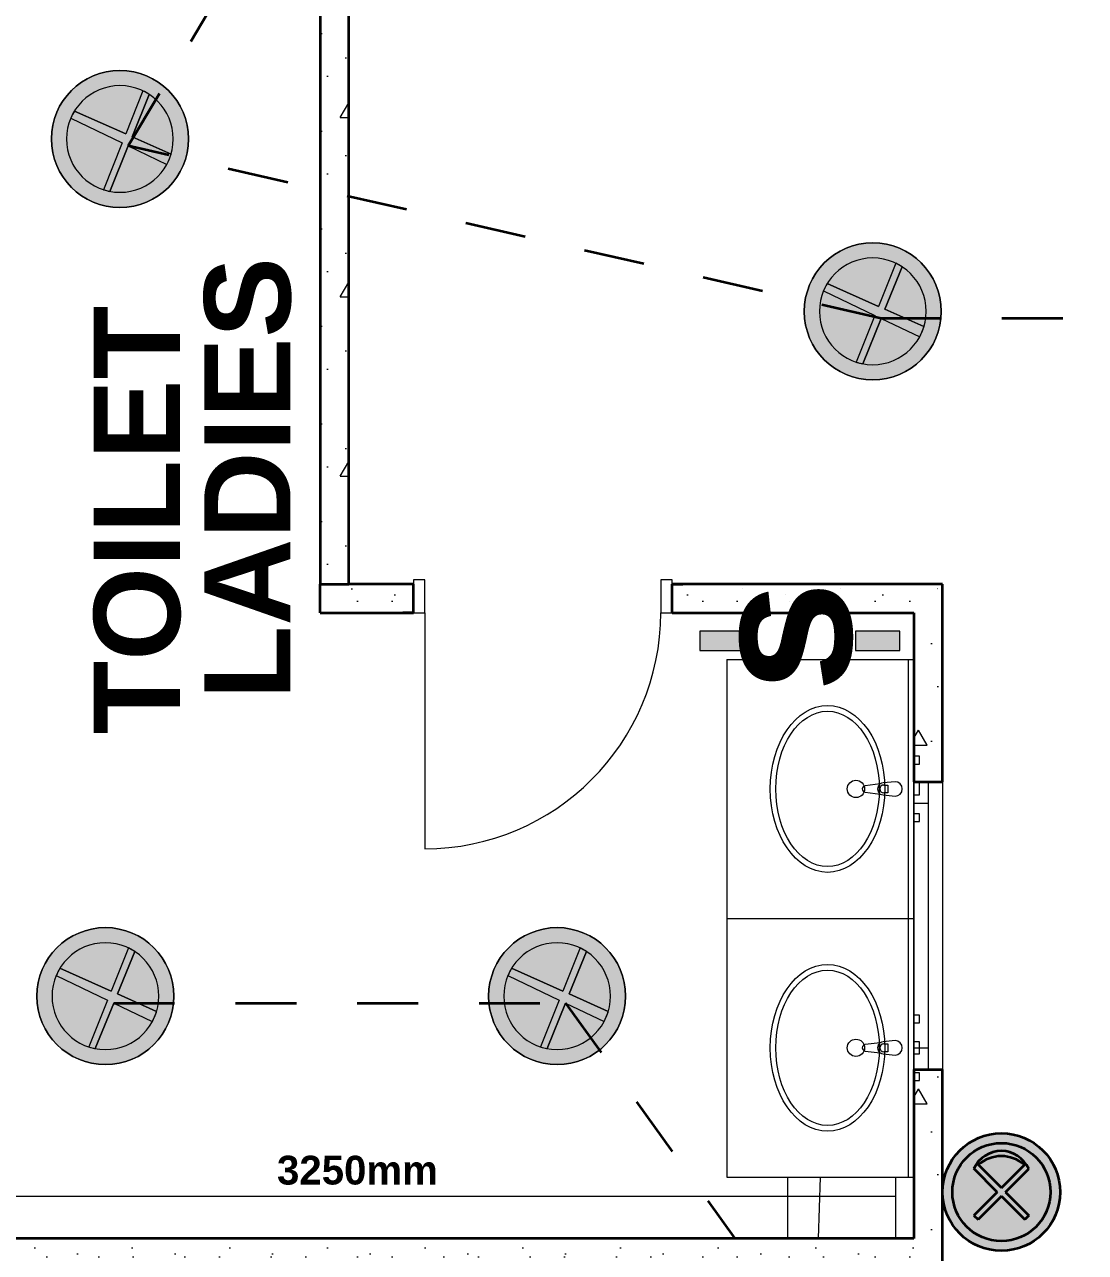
# Model space of a CAD drawing. Header units: millimetres. Extents: x -100675 to 28000, y -21133 to 42228.
# Drawn here: x -73457 to -69769, y 10396 to 14665 of the extents above; entities that cross this region are included whole.
import ezdxf

# ---------------------------------------------------------------- set-up
doc = ezdxf.new("R2010")
doc.units = ezdxf.units.MM
doc.header["$MEASUREMENT"] = 0
doc.linetypes.add('Dashed', pattern=[423.333333, 211.666667, -211.666667])
doc.linetypes.add('Wipeout_Contour', pattern=[1000, 0, -1000])
for name, color, linetype, lineweight in [('New_2D Drafting - General_Pen_No__1', 7, 'Continuous', 13), ('New_2D Drafting - General_Pen_No__15', 214, 'Continuous', 25), ('New_2D Drafting - General_Pen_No__19', 255, 'Continuous', 0), ('New_2D Drafting - General_Pen_No__2', 8, 'Continuous', 15), ('New_2D Drafting - General_Pen_No__46', 5, 'Continuous', 25), ('New_ARCHICAD Doors_Pen_No__27', 7, 'Continuous', 35), ('New_ARCHICAD Windows_Pen_No__27', 7, 'Continuous', 35), ('New_Interior - Furniture _Pen_No__75', 6, 'Continuous', 20), ('New_Structural - Bearing_Pen_No__20', 1, 'Continuous', 0), ('New_Structural - Bearing_Pen_No__21', 7, 'Continuous', 35), ('New_Structural - Bearing_Pen_No__27', 7, 'Continuous', 35), ('New_Structural - Bearing_Pen_No__47', 7, 'Continuous', 25), ('New_Structural - Bearing_Pen_No__98', 154, 'Continuous', 13)]:
    doc.layers.add(name, color=color, linetype=linetype, lineweight=lineweight)
for name, color, linetype, lineweight, true_color in [('New_2D Drafting - General_Pen_No__82', 7, 'Continuous', 20, 0xaaaaaa), ('New_Annotation - Text_Pen_No__86', 7, 'Continuous', 20, 0x5555ff), ('New_ARCHICAD Doors_Pen_No__23', 7, 'Continuous', 20, 0xff6600), ('New_ARCHICAD Doors_Pen_No__3', 7, 'Continuous', 18, 0xff6600), ('New_ARCHICAD Windows_Pen_No__23', 7, 'Continuous', 20, 0xff6600), ('New_ARCHICAD Windows_Pen_No__3', 7, 'Continuous', 18, 0xff6600), ('New_Structural - Bearing_Pen_No__170', 7, 'Continuous', 13, 0x9f9f00), ('New_Structural - Bearing_Pen_No__61', 7, 'Continuous', 20, 0x6a6a6a), ('New_Structural - Bearing_Pen_No__89', 7, 'Continuous', 20, 0x71cebe)]:
    doc.layers.add(name, color=color, linetype=linetype, lineweight=lineweight, true_color=true_color)
for name, color, linetype in [('New_ARCHICAD Doors', 7, 'Continuous'), ('New_ARCHICAD Windows', 7, 'Continuous'), ('New_Interior - Furniture', 7, 'Continuous'), ('New_Structural - Bearing', 7, 'Continuous')]:
    doc.layers.add(name, color=color, linetype=linetype)
doc.styles.add('GENERATED_STYLE_2', font='arial.ttf')
doc.linetypes.add('Double', pattern='A,0,[1,commercial building_1.Shx,S=2.239859,R=0,X=0,Y=-0.070556],-282.222223,0', length=282.222223)
doc.linetypes.add('Zigzag', pattern='A,0,[3,commercial building_1.Shx,S=2.239859,R=0,X=0,Y=-0.070556],-282.222223,0', length=282.222223)
pattern_1 = [(0, (0, 0), (0, 623.5383), [60, -300]), (0, (180, 311.8), (0, 623.5383), [60, -300]), (60, (0, 0), (-540, 311.769), [60, -300]), (60, (360, 0), (-540, 311.769), [60, -300]), (120, (60, 0), (540, 311.769), [60, -300]), (120, (420, 0), (540, 311.769), [60, -300]), (0, (0, 60), (0, 120), [0, -120, 0, -180]), (45, (60, 60), (-84.85282, 84.85282), [0, -90, 0, -150])]

# ---------------------------------------------------------------- blocks, each defined once
blk = doc.blocks.new('Slab_19', base_point=(-70508.5, 13905.7))
at = {"layer": 'New_Structural - Bearing_Pen_No__89', "color": 123, "linetype": 'Continuous', "lineweight": 20, "true_color": 0x71cebe, "flags": 128}
for points in [[(-70508.5, 13905.7, -1), (-70508.5, 13429.3, -1)], [(-70508.5, 13853.1, 1), (-70508.5, 13482, 1)]]:
    blk.add_lwpolyline(points, format="xyb", close=True, dxfattribs=at)
blk = doc.blocks.new('Slab_25', base_point=(-73176.3, 11525.2))
at = {"layer": 'New_Structural - Bearing_Pen_No__89', "color": 123, "linetype": 'Continuous', "lineweight": 20, "true_color": 0x71cebe, "flags": 128}
for points in [[(-73176.3, 11525.2, -1), (-73176.3, 11048.8, -1)], [(-73176.3, 11472.5, 1), (-73176.3, 11101.4, 1)]]:
    blk.add_lwpolyline(points, format="xyb", close=True, dxfattribs=at)
blk = doc.blocks.new('Slab_26', base_point=(-71605.9, 11525.2))
at = {"layer": 'New_Structural - Bearing_Pen_No__89', "color": 123, "linetype": 'Continuous', "lineweight": 20, "true_color": 0x71cebe, "flags": 128}
for points in [[(-71605.9, 11525.2, -1), (-71605.9, 11048.8, -1)], [(-71605.9, 11472.5, 1), (-71605.9, 11101.4, 1)]]:
    blk.add_lwpolyline(points, format="xyb", close=True, dxfattribs=at)
blk = doc.blocks.new('Slab_27', base_point=(-73125.9, 14505.1))
at = {"layer": 'New_Structural - Bearing_Pen_No__89', "color": 123, "linetype": 'Continuous', "lineweight": 20, "true_color": 0x71cebe, "flags": 128}
for points in [[(-73125.9, 14505.1, -1), (-73125.9, 14028.7, -1)], [(-73125.9, 14452.4, 1), (-73125.9, 14081.4, 1)]]:
    blk.add_lwpolyline(points, format="xyb", close=True, dxfattribs=at)
blk = doc.blocks.new('Window 24_6')
at = {"layer": 'New_ARCHICAD Windows_Pen_No__23', "color": 30, "linetype": 'Continuous', "lineweight": 20, "true_color": 0xff6600}
for p, q in [((-500, 0), (-425, 0)), ((-425, 0), (-425, -50)), ((425, -50), (425, 0)), ((425, 0), (500, 0)), ((-425, -50), (-500, -50)), ((500, -50), (425, -50))]:
    blk.add_line(p, q, dxfattribs=at)
at = {"layer": 'New_ARCHICAD Windows_Pen_No__27', "color": 7, "linetype": 'Continuous', "lineweight": 35}
for p, q in [((-500, 0), (-500, 50)), ((500, 0), (500, 50)), ((-500, -50), (-500, 0)), ((-500, -50), (-500, 0)), ((500, -50), (500, 0)), ((500, -50), (500, 0))]:
    blk.add_line(p, q, dxfattribs=at)
at = {"layer": 'New_ARCHICAD Windows_Pen_No__3', "color": 30, "linetype": 'Continuous', "lineweight": 18, "true_color": 0xff6600}
for p, q in [((-500, 50), (500, 50)), ((-425, 0), (425, 0)), ((-500, -50), (500, -50)), ((425, -50), (-425, -50))]:
    blk.add_line(p, q, dxfattribs=at)
blk = doc.blocks.new('Wall_30', base_point=(-70365.8, 12619.5))
at = {"color": 254, "linetype": 'Wipeout_Contour', "lineweight": 0, "ltscale": 214401.882654}
blk.add_wipeout([(-70365.8, 12719.5), (-70365.8, 12619.5), (-70265.8, 12719.5)], dxfattribs=at).dxf.layer = 'New_Structural - Bearing'
at = {"color": 254, "linetype": 'Wipeout_Contour', "lineweight": 0, "ltscale": 213281.358975}
blk.add_wipeout([(-70365.8, 10444.5), (-70365.8, 10344.5), (-70265.8, 10344.5)], dxfattribs=at).dxf.layer = 'New_Structural - Bearing'
at = {"layer": 'New_Structural - Bearing_Pen_No__170', "linetype": 'Continuous', "lineweight": 13, "true_color": 0x9f9f00}
h = blk.add_hatch(dxfattribs=at)
h.set_pattern_fill('Structural_Concrete', color=54, style=0, pattern_type=2)
h.set_pattern_definition(pattern_1)
h.paths.add_polyline_path([(-70365.8, 12719.5), (-70365.8, 12619.5), (-70265.8, 12719.5)])
h = blk.add_hatch(dxfattribs=at)
h.set_pattern_fill('Structural_Concrete', color=54, style=0, pattern_type=2)
h.set_pattern_definition(pattern_1)
h.paths.add_polyline_path([(-70365.8, 10444.5), (-70365.8, 10344.5), (-70265.8, 10344.5)])
at = {"color": 254, "linetype": 'Wipeout_Contour', "lineweight": 0, "ltscale": 214286.541821}
blk.add_wipeout([(-70365.8, 12619.5), (-70265.8, 12619.5), (-70265.8, 12719.5)], dxfattribs=at).dxf.layer = 'New_Structural - Bearing'
at = {"color": 254, "linetype": 'Wipeout_Contour', "lineweight": 0, "ltscale": 284526.338566}
blk.add_wipeout([(-70365.8, 10444.5), (-70265.8, 10444.5), (-70265.8, 11032), (-70365.8, 11032)], dxfattribs=at).dxf.layer = 'New_Structural - Bearing'
at = {"layer": 'New_Structural - Bearing_Pen_No__170', "linetype": 'Continuous', "lineweight": 13, "true_color": 0x9f9f00}
h = blk.add_hatch(dxfattribs=at)
h.set_pattern_fill('Structural_Concrete', color=54, style=0, pattern_type=2)
h.set_pattern_definition(pattern_1)
h.paths.add_polyline_path([(-70365.8, 12619.5), (-70265.8, 12619.5), (-70265.8, 12719.5)])
h = blk.add_hatch(dxfattribs=at)
h.set_pattern_fill('Structural_Concrete', color=54, style=0, pattern_type=2)
h.set_pattern_definition(pattern_1)
h.paths.add_polyline_path([(-70365.8, 10444.5), (-70265.8, 10444.5), (-70265.8, 11032), (-70365.8, 11032)])
at = {"layer": 'New_Structural - Bearing_Pen_No__27', "color": 7, "linetype": 'Continuous', "lineweight": 35}
for p, q in [((-70365.8, 11032), (-70315.8, 11032)), ((-70315.8, 11032), (-70265.8, 11032))]:
    blk.add_line(p, q, dxfattribs=at)
at = {"layer": 'New_Structural - Bearing_Pen_No__27', "color": 7, "linetype": 'Continuous', "lineweight": 35, "flags": 128}
blk.add_lwpolyline([(-70265.8, 12719.5), (-70365.8, 12719.5)], dxfattribs=at)
at = {"color": 254, "linetype": 'Wipeout_Contour', "lineweight": 0, "ltscale": 285553.939581}
blk.add_wipeout([(-70365.8, 12032), (-70265.8, 12032), (-70265.8, 12619.5), (-70365.8, 12619.5)], dxfattribs=at).dxf.layer = 'New_Structural - Bearing'
at = {"color": 254, "linetype": 'Wipeout_Contour', "lineweight": 0, "ltscale": 213198.193171}
blk.add_wipeout([(-70265.8, 10444.5), (-70365.8, 10444.5), (-70265.8, 10344.5)], dxfattribs=at).dxf.layer = 'New_Structural - Bearing'
at = {"layer": 'New_Structural - Bearing_Pen_No__170', "linetype": 'Continuous', "lineweight": 13, "true_color": 0x9f9f00}
h = blk.add_hatch(dxfattribs=at)
h.set_pattern_fill('Structural_Concrete', color=54, style=0, pattern_type=2)
h.set_pattern_definition(pattern_1)
h.paths.add_polyline_path([(-70365.8, 12032), (-70265.8, 12032), (-70265.8, 12619.5), (-70365.8, 12619.5)])
h = blk.add_hatch(dxfattribs=at)
h.set_pattern_fill('Structural_Concrete', color=54, style=0, pattern_type=2)
h.set_pattern_definition(pattern_1)
h.paths.add_polyline_path([(-70265.8, 10444.5), (-70365.8, 10444.5), (-70265.8, 10344.5)])
at = {"layer": 'New_Structural - Bearing_Pen_No__27', "color": 7, "linetype": 'Continuous', "lineweight": 35}
for p, q in [((-70365.8, 12032), (-70315.8, 12032)), ((-70315.8, 12032), (-70265.8, 12032))]:
    blk.add_line(p, q, dxfattribs=at)
at = {"layer": 'New_Structural - Bearing_Pen_No__27', "color": 7, "linetype": 'Continuous', "lineweight": 35, "flags": 128}
for points in [[(-70265.8, 12032), (-70265.8, 12719.5)], [(-70365.8, 12619.5), (-70365.8, 12032)], [(-70365.8, 11032), (-70365.8, 10444.5)], [(-70265.8, 10344.5), (-70265.8, 11032)], [(-70265.8, 10344.5), (-70365.8, 10344.5)]]:
    blk.add_lwpolyline(points, dxfattribs=at)
at = {"layer": 'New_ARCHICAD Windows', "color": 21, "linetype": 'Continuous', "lineweight": 18, "true_color": 0xff9955, "zscale": 1000, "rotation": 270}
blk.add_blockref('Window 24_6', (-70315.8, 11532), dxfattribs=at)
blk = doc.blocks.new('Wall_35', base_point=(-70365.8, 10444.5))
at = {"color": 254, "linetype": 'Wipeout_Contour', "lineweight": 0, "ltscale": 293921.934112}
blk.add_wipeout([(-70365.8, 10444.5), (-75115.8, 10444.5), (-75115.8, 10344.5), (-70365.8, 10344.5)], dxfattribs=at).dxf.layer = 'New_Structural - Bearing'
at = {"layer": 'New_Structural - Bearing_Pen_No__170', "linetype": 'Continuous', "lineweight": 13, "true_color": 0x9f9f00}
h = blk.add_hatch(dxfattribs=at)
h.set_pattern_fill('Structural_Concrete', color=54, style=0, pattern_type=2)
h.set_pattern_definition(pattern_1)
h.paths.add_polyline_path([(-70365.8, 10444.5), (-75115.8, 10444.5), (-75115.8, 10344.5), (-70365.8, 10344.5)])
at = {"layer": 'New_Structural - Bearing_Pen_No__27', "color": 7, "linetype": 'Continuous', "lineweight": 35, "flags": 128}
for points in [[(-73715.8, 10444.5), (-75115.8, 10444.5)], [(-70365.8, 10444.5), (-73615.8, 10444.5)], [(-75115.8, 10344.5), (-73715.8, 10344.5)], [(-73615.8, 10344.5), (-70365.8, 10344.5)]]:
    blk.add_lwpolyline(points, dxfattribs=at)
blk = doc.blocks.new('Door 24_4')
at = {"layer": 'New_ARCHICAD Doors_Pen_No__23', "color": 30, "linetype": 'Continuous', "lineweight": 20, "true_color": 0xff6600}
for p, q in [((-410, 0), (-450, 0)), ((-450, 0), (-450, -115)), ((-410, -115), (-410, 0)), ((450, 0), (410, 0)), ((410, 0), (410, -115)), ((450, -115), (450, 0)), ((-450, -115), (-410, -115)), ((410, -115), (450, -115))]:
    blk.add_line(p, q, dxfattribs=at)
at = {"layer": 'New_ARCHICAD Doors_Pen_No__27', "color": 7, "linetype": 'Continuous', "lineweight": 35}
for p, q in [((-450, 0), (-487, 0)), ((-450, 0), (-487, 0)), ((-450, 0), (-450, -100)), ((-450, 0), (-450, -100)), ((450, 0), (450, -100)), ((450, 0), (450, -100)), ((450, 0), (487, 0)), ((450, 0), (487, 0)), ((-450, -100), (-487, -100)), ((-450, -100), (-487, -100)), ((450, -100), (487, -100)), ((450, -100), (487, -100))]:
    blk.add_line(p, q, dxfattribs=at)
at = {"layer": 'New_ARCHICAD Doors_Pen_No__3', "color": 30, "linetype": 'Continuous', "lineweight": 18, "true_color": 0xff6600}
blk.add_line((410, 0), (410, 820), dxfattribs=at)
blk.add_arc((410, 0), 820, 90, 180, dxfattribs=at)
blk = doc.blocks.new('Wall_42', base_point=(-72430, 12619.5))
at = {"color": 254, "linetype": 'Wipeout_Contour', "lineweight": 0, "ltscale": 293480.126298}
blk.add_wipeout([(-72430, 12719.5), (-72430, 12619.5), (-72105.7, 12619.5), (-72105.7, 12719.5)], dxfattribs=at).dxf.layer = 'New_Structural - Bearing'
at = {"color": 254, "linetype": 'Wipeout_Contour', "lineweight": 0, "ltscale": 287642.615042}
blk.add_wipeout([(-71205.7, 12719.5), (-71205.7, 12619.5), (-70365.8, 12619.5), (-70365.8, 12719.5)], dxfattribs=at).dxf.layer = 'New_Structural - Bearing'
at = {"layer": 'New_Structural - Bearing_Pen_No__170', "linetype": 'Continuous', "lineweight": 13, "true_color": 0x9f9f00}
h = blk.add_hatch(dxfattribs=at)
h.set_pattern_fill('Structural_Concrete', color=54, style=0, pattern_type=2)
h.set_pattern_definition(pattern_1)
h.paths.add_polyline_path([(-72430, 12719.5), (-72430, 12619.5), (-72105.7, 12619.5), (-72105.7, 12719.5)])
h = blk.add_hatch(dxfattribs=at)
h.set_pattern_fill('Structural_Concrete', color=54, style=0, pattern_type=2)
h.set_pattern_definition(pattern_1)
h.paths.add_polyline_path([(-71205.7, 12719.5), (-71205.7, 12619.5), (-70365.8, 12619.5), (-70365.8, 12719.5)])
at = {"layer": 'New_Structural - Bearing_Pen_No__27', "color": 7, "linetype": 'Continuous', "lineweight": 35}
for p, q in [((-72105.7, 12719.5), (-72142.7, 12719.5)), ((-72105.7, 12619.5), (-72105.7, 12719.5)), ((-71205.7, 12719.5), (-71168.7, 12719.5)), ((-71205.7, 12619.5), (-71205.7, 12719.5)), ((-72105.7, 12619.5), (-72142.7, 12619.5)), ((-71205.7, 12619.5), (-71168.7, 12619.5))]:
    blk.add_line(p, q, dxfattribs=at)
at = {"layer": 'New_Structural - Bearing_Pen_No__27', "color": 7, "linetype": 'Continuous', "lineweight": 35, "flags": 128}
for points in [[(-72105.7, 12719.5), (-72430, 12719.5)], [(-72430, 12619.5), (-72430, 12719.5)], [(-70365.8, 12719.5), (-71205.7, 12719.5)], [(-72430, 12619.5), (-72105.7, 12619.5)], [(-71205.7, 12619.5), (-70365.8, 12619.5)]]:
    blk.add_lwpolyline(points, dxfattribs=at)
at = {"layer": 'New_ARCHICAD Doors', "color": 21, "linetype": 'Continuous', "lineweight": 18, "true_color": 0xff9955, "zscale": 1000, "rotation": 180}
blk.add_blockref('Door 24_4', (-71655.7, 12619.5), dxfattribs=at)
blk = doc.blocks.new('Wall_43', base_point=(-72430, 15043.6))
at = {"color": 254, "linetype": 'Wipeout_Contour', "lineweight": 0, "ltscale": 295666.894125}
blk.add_wipeout([(-72430, 14943.6), (-72330, 14943.6), (-72330, 15043.6), (-72430, 15043.6)], dxfattribs=at).dxf.layer = 'New_Structural - Bearing'
at = {"layer": 'New_Structural - Bearing_Pen_No__170', "linetype": 'Continuous', "lineweight": 13, "true_color": 0x9f9f00}
h = blk.add_hatch(dxfattribs=at)
h.set_pattern_fill('Structural_Concrete', color=54, style=0, pattern_type=2)
h.set_pattern_definition(pattern_1)
h.paths.add_polyline_path([(-72430, 14943.6), (-72330, 14943.6), (-72330, 15043.6), (-72430, 15043.6)])
at = {"layer": 'New_Structural - Bearing_Pen_No__47', "color": 7, "linetype": 'Continuous', "lineweight": 25}
blk.add_line((-72330, 15043.6), (-72430, 15043.6), dxfattribs=at)
at = {"color": 254, "linetype": 'Wipeout_Contour', "lineweight": 0, "ltscale": 294791.467148}
blk.add_wipeout([(-72430, 14943.6), (-72430, 12719.5), (-72330, 12719.5), (-72330, 14943.6)], dxfattribs=at).dxf.layer = 'New_Structural - Bearing'
at = {"layer": 'New_Structural - Bearing_Pen_No__170', "linetype": 'Continuous', "lineweight": 13, "true_color": 0x9f9f00}
h = blk.add_hatch(dxfattribs=at)
h.set_pattern_fill('Structural_Concrete', color=54, style=0, pattern_type=2)
h.set_pattern_definition(pattern_1)
h.paths.add_polyline_path([(-72430, 14943.6), (-72430, 12719.5), (-72330, 12719.5), (-72330, 14943.6)])
at = {"layer": 'New_Structural - Bearing_Pen_No__27', "color": 7, "linetype": 'Continuous', "lineweight": 35}
for p, q in [((-72430, 15043.6), (-72430, 14943.6)), ((-72330, 14943.6), (-72330, 15043.6))]:
    blk.add_line(p, q, dxfattribs=at)
at = {"layer": 'New_Structural - Bearing_Pen_No__27', "color": 7, "linetype": 'Continuous', "lineweight": 35, "flags": 128}
for points in [[(-72430, 14943.6), (-72430, 12719.5)], [(-72330, 12719.5), (-72330, 14943.6)], [(-72430, 12719.5), (-72330, 12719.5)]]:
    blk.add_lwpolyline(points, dxfattribs=at)
blk = doc.blocks.new('Basin Cabinet 24')
at = {"layer": 'New_Interior - Furniture _Pen_No__75', "color": 6, "linetype": 'Continuous', "lineweight": 20}
for p, q in [((0, 650), (900, 650)), ((0, 0), (0, 650)), ((900, 0), (900, 650)), ((0, 630), (900, 630)), ((436.4, 545.2), (436.4, 560.1)), ((436.4, 560.1), (463.6, 560.1)), ((463.6, 560.1), (463.6, 545.2)), ((0, 0), (900, 0))]:
    blk.add_line(p, q, dxfattribs=at)
at = {"layer": 'New_Interior - Furniture _Pen_No__75', "color": 6, "linetype": 'Continuous', "lineweight": 20, "flags": 128}
for points in [[(336.5, 650), (363.5, 650), (363.5, 670), (336.5, 670)], [(429, 650), (471, 650), (471, 670), (429, 670)], [(536.5, 650), (563.5, 650), (563.5, 670), (536.5, 670)]]:
    blk.add_lwpolyline(points, close=True, dxfattribs=at)
blk.add_lwpolyline([(425, 585), (429, 543, 0.12102), (432.3, 533.5), (438.9, 480.6, 0.882566), (461.1, 480.6), (467.7, 533.5, 0.12102), (471, 543), (475, 585, 1)], format="xyb", close=True, dxfattribs=at)
at = {"layer": 'New_Interior - Furniture _Pen_No__75', "color": 6, "linetype": 'Continuous', "lineweight": 20}
blk.add_circle((450, 448.8), 30, dxfattribs=at)
for centre, radius, start, end in [((450, 544.9), 21.1, 212.771, 327.229), ((450, 545.2), 13.6, 180, 0)]:
    blk.add_arc(centre, radius, start, end, dxfattribs=at)
for major_axis, ratio in [((290, 0), 0.686667), ((270, 0), 0.666667)]:
    blk.add_ellipse((450, 350), major_axis=major_axis, ratio=ratio, dxfattribs=at)

msp = doc.modelspace()

# ---------------------------------------------------------------- hatches: boundary and pattern name
at = {"layer": 'New_2D Drafting - General_Pen_No__15', "linetype": 'Continuous', "lineweight": 25}
msp.add_hatch(color=214, dxfattribs=at).paths.add_polyline_path([(-70157, 10687.5), (-70075.6, 10606), (-70156.6, 10525), (-70142.4, 10510.9), (-70061.4, 10591.9), (-69980.4, 10510.9), (-69966.3, 10525), (-70047.3, 10606), (-69966.2, 10687.1, 0.635621), (-70157, 10687.5)])
msp.add_hatch(color=214, dxfattribs=at).paths.add_polyline_path([(-70157, 10687.5), (-70075.6, 10606), (-70156.6, 10525), (-70142.4, 10510.9), (-70061.4, 10591.9), (-69980.4, 10510.9), (-69966.3, 10525), (-70047.3, 10606), (-69966.2, 10687.1, 0.635621), (-70157, 10687.5)])
at = {"layer": 'New_2D Drafting - General_Pen_No__19', "linetype": 'Continuous', "lineweight": 0}
for points in [[(-69891, 10606, 1), (-70231.8, 10606, 1)], [(-69980.7, 10700.9, 0.367883), (-70142.1, 10700.9), (-70061.4, 10620.2)], [(-69980.7, 10700.9, 0.367883), (-70142.1, 10700.9), (-70061.4, 10620.2)]]:
    msp.add_hatch(color=255, dxfattribs=at).paths.add_polyline_path(points)
at = {"layer": 'New_2D Drafting - General_Pen_No__46', "linetype": 'Continuous', "lineweight": 25}
msp.add_hatch(color=5, dxfattribs=at).paths.add_polyline_path([(-70265.8, 10606, 1), (-69857.1, 10606, 1)])
at = {"layer": 'New_2D Drafting - General_Pen_No__82', "linetype": 'Continuous', "lineweight": 20, "true_color": 0xaaaaaa}
for points in [[(-73125.9, 14505.1, 1), (-73125.9, 14028.7, 1)], [(-72948.1, 14214.2), (-73083.8, 14274.5), (-73024, 14421.9, 0.034067), (-73045.9, 14434.3), (-73105.8, 14284.3), (-73284.2, 14363.6, 0.037873), (-73297, 14338.7), (-73118.3, 14253), (-73183.1, 14090.4, 0.030742), (-73161, 14084.7), (-73096.8, 14242.7), (-72962.8, 14178.5, 0.052198)], [(-70508.5, 13905.7, 1), (-70508.5, 13429.3, 1)], [(-70330.7, 13614.8), (-70466.5, 13675.2), (-70406.6, 13822.5, 0.034067), (-70428.6, 13834.9), (-70488.4, 13684.9), (-70666.9, 13764.3, 0.037873), (-70679.6, 13739.3), (-70500.9, 13653.6), (-70565.7, 13491, 0.030742), (-70543.6, 13485.3), (-70479.4, 13643.3), (-70345.4, 13579.1, 0.052198)], [(-71110.3, 12556.1), (-71110.3, 12488.4), (-70955.7, 12488.4), (-70955.7, 12556.1)], [(-70569.1, 12556.1), (-70569.1, 12488.4), (-70414.4, 12488.4), (-70414.4, 12556.1)], [(-73176.3, 11525.2, 1), (-73176.3, 11048.8, 1)], [(-71605.9, 11525.2, 1), (-71605.9, 11048.8, 1)], [(-72998.4, 11234.2), (-73134.2, 11294.6), (-73074.3, 11442, 0.034067), (-73096.3, 11454.4), (-73156.1, 11304.4), (-73334.6, 11383.7, 0.037873), (-73347.4, 11358.7), (-73168.6, 11273), (-73233.5, 11110.5, 0.030742), (-73211.4, 11104.8), (-73147.2, 11262.8), (-73013.2, 11198.6, 0.052198)], [(-71428.1, 11234.2), (-71563.8, 11294.6), (-71504, 11442, 0.034067), (-71526, 11454.4), (-71585.8, 11304.4), (-71764.2, 11383.7, 0.037873), (-71777, 11358.7), (-71598.3, 11273), (-71663.1, 11110.5, 0.030742), (-71641, 11104.8), (-71576.8, 11262.8), (-71442.8, 11198.6, 0.052198)]]:
    msp.add_hatch(color=253, dxfattribs=at).paths.add_polyline_path(points)

# ---------------------------------------------------------------- linework, layer by layer
at = {"layer": 'New_2D Drafting - General_Pen_No__1', "color": 7, "linetype": 'Continuous', "lineweight": 13, "flags": 128}
for points in [[(-70265.8, 10606, 1), (-69857.1, 10606, 1)], [(-69891, 10606, 1), (-70231.8, 10606, 1)], [(-70157, 10687.5), (-70075.6, 10606), (-70156.6, 10525), (-70142.4, 10510.9), (-70061.4, 10591.9), (-69980.4, 10510.9), (-69966.3, 10525), (-70047.3, 10606), (-69966.2, 10687.1, 0.635621), (-70157, 10687.5)], [(-70157, 10687.5), (-70075.6, 10606), (-70156.6, 10525), (-70142.4, 10510.9), (-70061.4, 10591.9), (-69980.4, 10510.9), (-69966.3, 10525), (-70047.3, 10606), (-69966.2, 10687.1, 0.635621), (-70157, 10687.5)], [(-69980.7, 10700.9, 0.367883), (-70142.1, 10700.9), (-70061.4, 10620.2)], [(-69980.7, 10700.9, 0.367883), (-70142.1, 10700.9), (-70061.4, 10620.2)]]:
    msp.add_lwpolyline(points, format="xyb", close=True, dxfattribs=at)
at = {"layer": 'New_2D Drafting - General_Pen_No__2', "color": 8, "linetype": 'Continuous', "lineweight": 15, "flags": 128}
for points in [[(-73125.9, 14505.1, 1), (-73125.9, 14028.7, 1)], [(-73125.9, 14081.4, 1), (-73125.9, 14452.4, 1)], [(-73125.9, 14452.4, 1), (-73125.9, 14081.4, 1)], [(-72948.1, 14214.2), (-73083.8, 14274.5), (-73024, 14421.9, 0.034067), (-73045.9, 14434.3), (-73105.8, 14284.3), (-73284.2, 14363.6, 0.037873), (-73297, 14338.7), (-73118.3, 14253), (-73183.1, 14090.4, 0.030742), (-73161, 14084.7), (-73096.8, 14242.7), (-72962.8, 14178.5, 0.052198)], [(-70508.5, 13905.7, 1), (-70508.5, 13429.3, 1)], [(-70508.5, 13482, 1), (-70508.5, 13853.1, 1)], [(-70508.5, 13853.1, 1), (-70508.5, 13482, 1)], [(-70330.7, 13614.8), (-70466.5, 13675.2), (-70406.6, 13822.5, 0.034067), (-70428.6, 13834.9), (-70488.4, 13684.9), (-70666.9, 13764.3, 0.037873), (-70679.6, 13739.3), (-70500.9, 13653.6), (-70565.7, 13491, 0.030742), (-70543.6, 13485.3), (-70479.4, 13643.3), (-70345.4, 13579.1, 0.052198)], [(-73176.3, 11525.2, 1), (-73176.3, 11048.8, 1)], [(-71605.9, 11525.2, 1), (-71605.9, 11048.8, 1)], [(-73176.3, 11101.4, 1), (-73176.3, 11472.5, 1)], [(-73176.3, 11472.5, 1), (-73176.3, 11101.4, 1)], [(-72998.4, 11234.2), (-73134.2, 11294.6), (-73074.3, 11442, 0.034067), (-73096.3, 11454.4), (-73156.1, 11304.4), (-73334.6, 11383.7, 0.037873), (-73347.4, 11358.7), (-73168.6, 11273), (-73233.5, 11110.5, 0.030742), (-73211.4, 11104.8), (-73147.2, 11262.8), (-73013.2, 11198.6, 0.052198)], [(-71605.9, 11101.4, 1), (-71605.9, 11472.5, 1)], [(-71605.9, 11472.5, 1), (-71605.9, 11101.4, 1)], [(-71428.1, 11234.2), (-71563.8, 11294.6), (-71504, 11442, 0.034067), (-71526, 11454.4), (-71585.8, 11304.4), (-71764.2, 11383.7, 0.037873), (-71777, 11358.7), (-71598.3, 11273), (-71663.1, 11110.5, 0.030742), (-71641, 11104.8), (-71576.8, 11262.8), (-71442.8, 11198.6, 0.052198)]]:
    msp.add_lwpolyline(points, format="xyb", close=True, dxfattribs=at)
for points in [[(-71110.3, 12556.1), (-71110.3, 12488.4), (-70955.7, 12488.4), (-70955.7, 12556.1)], [(-70569.1, 12556.1), (-70569.1, 12488.4), (-70414.4, 12488.4), (-70414.4, 12556.1)]]:
    msp.add_lwpolyline(points, close=True, dxfattribs=at)
at = {"layer": 'New_Structural - Bearing_Pen_No__21', "color": 7, "linetype": 'Dashed', "lineweight": 35}
for p, q in [((-67307.6, 13643.3), (-70479.4, 13643.3)), ((-73147.2, 11262.8), (-71576.8, 11262.8))]:
    msp.add_line(p, q, dxfattribs=at)
at = {"layer": 'New_Structural - Bearing_Pen_No__21', "color": 7, "linetype": 'Continuous', "lineweight": 35}
for p, q in [((-70075.6, 10606), (-70157, 10687.5)), ((-70061.4, 10620.2), (-70142.4, 10701.2)), ((-70061.4, 10620.2), (-69980.4, 10701.2)), ((-70047.3, 10606), (-69966.2, 10687.1)), ((-70075.6, 10606), (-70156.6, 10525)), ((-70061.4, 10591.9), (-70142.4, 10510.9)), ((-70061.4, 10591.9), (-69980.4, 10510.9)), ((-70047.3, 10606), (-69966.3, 10525)), ((-70156.6, 10525), (-70142.4, 10510.9)), ((-69966.3, 10525), (-69980.4, 10510.9))]:
    msp.add_line(p, q, dxfattribs=at)
msp.add_circle((-70061.4, 10606), 170.4, dxfattribs=at)
msp.add_arc((-70061.4, 10606), 124.6, 49.6045, 130.3955, dxfattribs=at)
msp.add_ellipse((-70061.7, 10640.7), major_axis=(0, 108), ratio=0.979321, start_param=5.156899, end_param=7.405532, dxfattribs=at)
at = {"layer": 'New_Structural - Bearing_Pen_No__61', "color": 251, "linetype": 'Continuous', "lineweight": 20, "true_color": 0x6a6a6a}
for p, q in [((-73045.9, 14434.3), (-73105.8, 14284.3)), ((-73024, 14421.9), (-73083.8, 14274.5)), ((-73284.2, 14363.6), (-73105.8, 14284.3)), ((-73297, 14338.7), (-73118.3, 14253)), ((-73083.8, 14274.5), (-72948.1, 14214.2)), ((-73118.3, 14253), (-73183.1, 14090.4)), ((-73096.8, 14242.7), (-73161, 14084.7)), ((-73096.8, 14242.7), (-72962.8, 14178.5)), ((-70428.6, 13834.9), (-70488.4, 13684.9)), ((-70406.6, 13822.5), (-70466.5, 13675.2)), ((-70666.9, 13764.3), (-70488.4, 13684.9)), ((-70679.6, 13739.3), (-70500.9, 13653.6)), ((-70466.5, 13675.2), (-70330.7, 13614.8)), ((-70500.9, 13653.6), (-70565.7, 13491)), ((-70479.4, 13643.3), (-70543.6, 13485.3)), ((-70479.4, 13643.3), (-70345.4, 13579.1)), ((-73096.3, 11454.4), (-73156.1, 11304.4)), ((-73074.3, 11442), (-73134.2, 11294.6)), ((-71526, 11454.4), (-71585.8, 11304.4)), ((-71504, 11442), (-71563.8, 11294.6)), ((-73347.4, 11358.7), (-73168.6, 11273)), ((-73334.6, 11383.7), (-73156.1, 11304.4)), ((-71777, 11358.7), (-71598.3, 11273)), ((-71764.2, 11383.7), (-71585.8, 11304.4)), ((-73168.6, 11273), (-73233.5, 11110.5)), ((-73134.2, 11294.6), (-72998.4, 11234.2)), ((-71598.3, 11273), (-71663.1, 11110.5)), ((-71563.8, 11294.6), (-71428.1, 11234.2)), ((-73147.2, 11262.8), (-73211.4, 11104.8)), ((-73147.2, 11262.8), (-73013.2, 11198.6)), ((-71576.8, 11262.8), (-71641, 11104.8)), ((-71576.8, 11262.8), (-71442.8, 11198.6)), ((-73539, 10591.2), (-70428.5, 10591.2))]:
    msp.add_line(p, q, dxfattribs=at)

# ---------------------------------------------------------------- block references
at = {"layer": 'New_Structural - Bearing', "color": 123, "linetype": 'Continuous', "lineweight": 20, "true_color": 0x71cebe}
for name, p in [('Slab_27', (-73125.9, 14505.1)), ('Slab_19', (-70508.5, 13905.7)), ('Slab_25', (-73176.3, 11525.2)), ('Slab_26', (-71605.9, 11525.2))]:
    msp.add_blockref(name, p, dxfattribs=at)

# ---------------------------------------------------------------- texts
at = {"layer": 'New_Annotation - Text_Pen_No__86', "color": 173, "linetype": 'Continuous', "lineweight": 20, "true_color": 0x5555ff, "char_height": 300, "attachment_point": 2, "rotation": 90, "style": 'GENERATED_STYLE_2'}
for s, insert in [('\\A1;{\\pqc;\\fArial|b1|i0|c0|p34;LADIES }', (-72832.9, 13087.3)), ('\\A1;{\\pqc;\\fArial|b1|i0|c0|p34;TOILET}', (-73216.7, 12941.8))]:
    msp.add_mtext(s, dxfattribs=dict(at, insert=insert))
at = {"layer": 'New_Annotation - Text_Pen_No__86', "color": 173, "linetype": 'Continuous', "lineweight": 20, "true_color": 0x5555ff, "insert": (-72300.1, 10732.2), "char_height": 100, "attachment_point": 2, "style": 'GENERATED_STYLE_2'}
msp.add_mtext('\\A1;{\\pqc;\\fArial|b1|i0|c0|p34;3250mm}', dxfattribs=at)

# ---------------------------------------------------------------- next in the draw order: block references
at = {"layer": 'New_Structural - Bearing', "color": 7, "lineweight": 35}
msp.add_blockref('Wall_30', (-70365.8, 12619.5), dxfattribs=at)

# ---------------------------------------------------------------- next in the draw order: linework, layer by layer
at = {"layer": 'New_Structural - Bearing_Pen_No__21', "color": 7, "linetype": 'Continuous', "lineweight": 35}
msp.add_circle((-70061.4, 10606), 204.4, dxfattribs=at)

# ---------------------------------------------------------------- next in the draw order: block references
at = {"layer": 'New_Interior - Furniture', "color": 104, "linetype": 'Continuous', "lineweight": 20, "true_color": 0x029e21, "zscale": 1000, "rotation": 270}
msp.add_blockref('Basin Cabinet 24', (-71015.8, 11557.4), dxfattribs=at)
at = {"layer": 'New_Structural - Bearing', "color": 7, "lineweight": 35}
for name, p in [('Wall_42', (-72430, 12619.5)), ('Wall_35', (-70365.8, 10444.5))]:
    msp.add_blockref(name, p, dxfattribs=at)

# ---------------------------------------------------------------- next in the draw order: linework, layer by layer
at = {"layer": 'New_Structural - Bearing_Pen_No__20', "color": 1, "linetype": 'Double', "lineweight": 0}
msp.add_line((-70697.6, 10444.5), (-70690.8, 10657.4), dxfattribs=at)
at = {"layer": 'New_Structural - Bearing_Pen_No__21', "color": 7, "linetype": 'Dashed', "lineweight": 35}
msp.add_line((-71576.8, 11262.8), (-70987.9, 10444.5), dxfattribs=at)
at = {"layer": 'New_Structural - Bearing_Pen_No__61', "color": 251, "linetype": 'Continuous', "lineweight": 20, "true_color": 0x6a6a6a}
for p, q in [((-70955.7, 12556.1), (-71110.3, 12556.1)), ((-71110.3, 12556.1), (-71110.3, 12488.4)), ((-70955.7, 12488.4), (-70955.7, 12556.1)), ((-70414.4, 12556.1), (-70569.1, 12556.1)), ((-70569.1, 12556.1), (-70569.1, 12488.4)), ((-70414.4, 12488.4), (-70414.4, 12556.1)), ((-71110.3, 12488.4), (-70955.7, 12488.4)), ((-70569.1, 12488.4), (-70414.4, 12488.4)), ((-70428.5, 10444.5), (-70428.5, 10657.4))]:
    msp.add_line(p, q, dxfattribs=at)
at = {"layer": 'New_Structural - Bearing_Pen_No__98', "color": 154, "linetype": 'Zigzag', "lineweight": 13}
for p, q in [((-70804.7, 10657.4), (-70804.7, 10444.5)), ((-70804.7, 10444.5), (-75365.8, 10444.5))]:
    msp.add_line(p, q, dxfattribs=at)

# ---------------------------------------------------------------- next in the draw order: block references
at = {"layer": 'New_Interior - Furniture', "color": 104, "linetype": 'Continuous', "lineweight": 20, "true_color": 0x029e21, "zscale": 1000, "rotation": 270}
msp.add_blockref('Basin Cabinet 24', (-71015.8, 12457.4), dxfattribs=at)
at = {"layer": 'New_Structural - Bearing', "color": 7, "lineweight": 35}
msp.add_blockref('Wall_43', (-72430, 15043.6), dxfattribs=at)

# ---------------------------------------------------------------- next in the draw order: texts
at = {"layer": 'New_Annotation - Text_Pen_No__86', "color": 173, "linetype": 'Continuous', "lineweight": 20, "true_color": 0x5555ff, "insert": (-71083.5, 12536.4), "char_height": 500, "attachment_point": 2, "rotation": 90, "style": 'GENERATED_STYLE_2'}
msp.add_mtext('\\A1;{\\pqc;\\fArial|b1|i0|c0|p34;s}', dxfattribs=at)

# ---------------------------------------------------------------- next in the draw order: linework, layer by layer
at = {"layer": 'New_Structural - Bearing_Pen_No__21', "color": 7, "linetype": 'Dashed', "lineweight": 35}
for p, q in [((-73096.8, 14242.7), (-71998.6, 16081.1)), ((-70479.4, 13643.3), (-73096.8, 14242.7))]:
    msp.add_line(p, q, dxfattribs=at)

doc.saveas('drawing.dxf')
